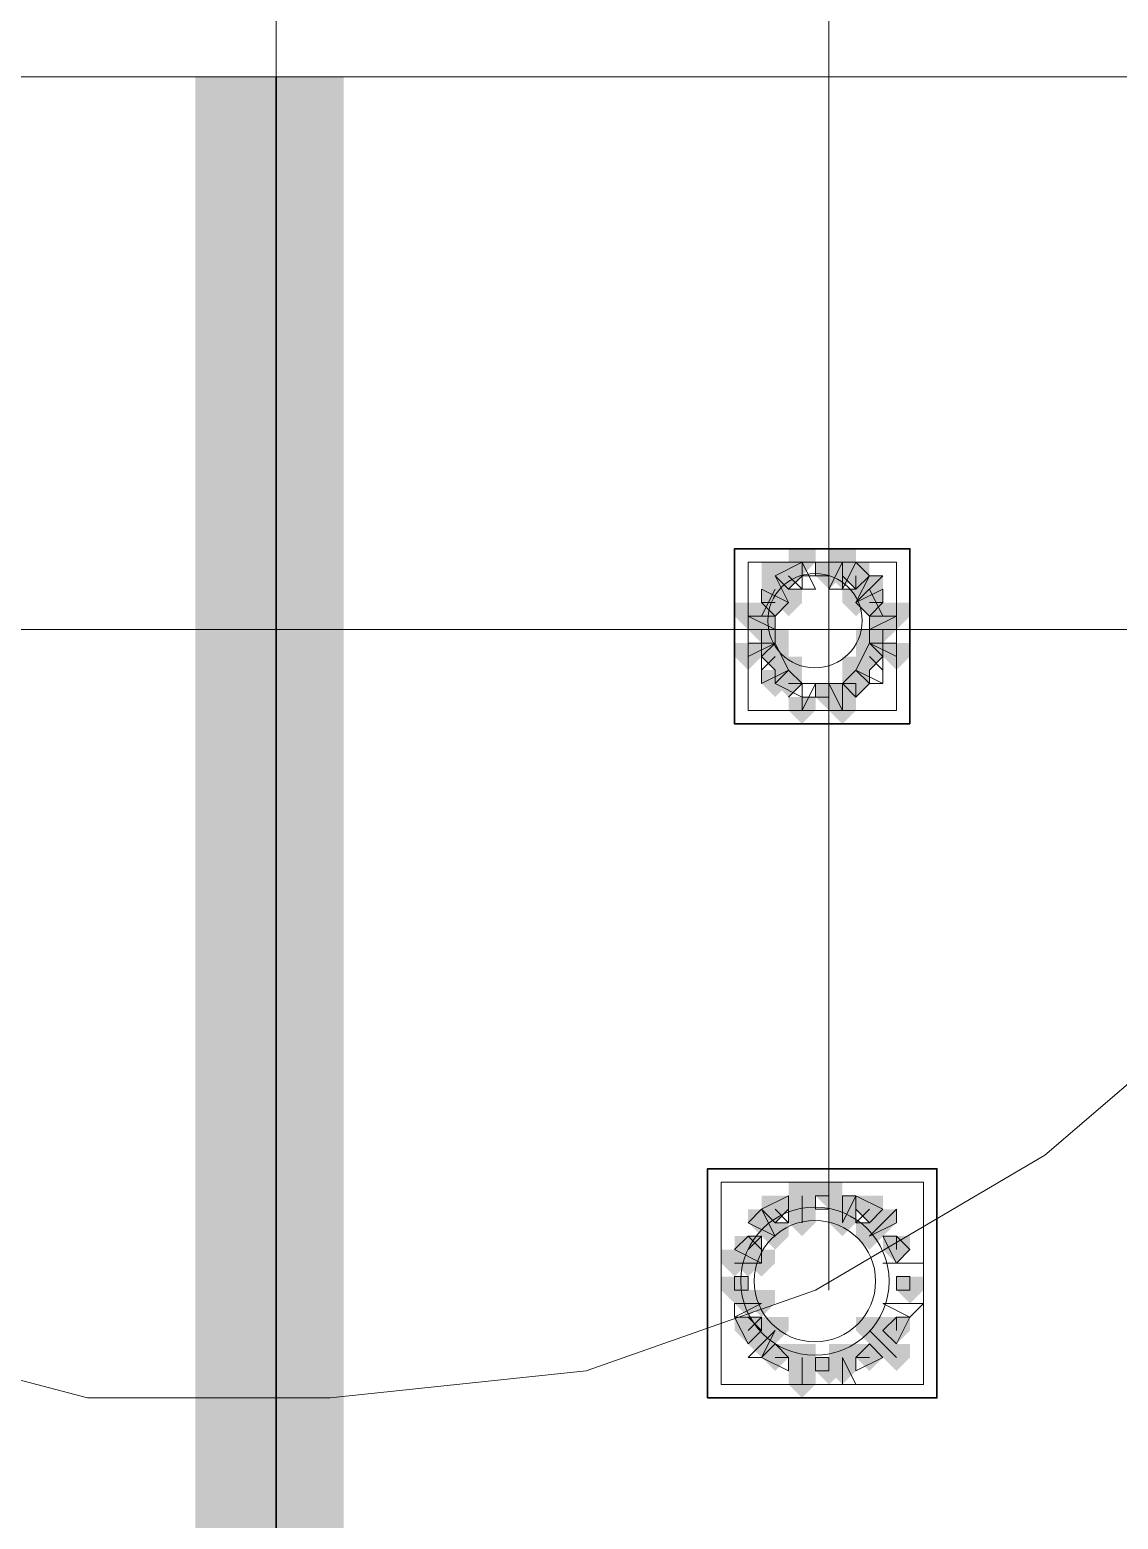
# Model space of a CAD drawing. Header units: millimetres. Extents: x 2315 to 4619, y 1334 to 1897.
# Drawn here: x 3806.93 to 3811.87, y 1548.17 to 1554.92 of the extents above; entities that cross this region are included whole.
import ezdxf

# ---------------------------------------------------------------- set-up
doc = ezdxf.new("R2010")
doc.units = ezdxf.units.MM
for name, color, linetype, true_color in [('PDF_10', 7, 'Continuous', 0x00b85c), ('PDF_AXIS', 7, 'Continuous', 0x00b85c), ('PDF_柱构件', 7, 'Continuous', 0x00b85c), ('PDF_转运站初步方案', 7, 'Continuous', 0x00b85c)]:
    doc.layers.add(name, color=color, linetype=linetype, true_color=true_color)
doc.layers.add('PDF_中心线层', color=1, linetype='Continuous')
doc.layers.add('PDF_粗实线层', color=7, linetype='Continuous')

msp = doc.modelspace()

# ---------------------------------------------------------------- hatches: boundary and pattern name
at = {"layer": 'PDF_10', "transparency": 33554559}
for points in [[(3810.3722, 1552.5076), (3810.3111, 1552.5076), (3810.3111, 1552.4466), (3810.3722, 1552.3855), (3810.4333, 1552.4466), (3810.4333, 1552.5076)], [(3810.3722, 1552.5076), (3810.3111, 1552.5076), (3810.3111, 1552.4466), (3810.3722, 1552.3855), (3810.4333, 1552.4466), (3810.4333, 1552.5076)], [(3810.5554, 1552.5076), (3810.4943, 1552.5076), (3810.4943, 1552.4466), (3810.5554, 1552.3855), (3810.6165, 1552.4466), (3810.6165, 1552.5076)], [(3810.5554, 1552.5076), (3810.4943, 1552.5076), (3810.4943, 1552.4466), (3810.5554, 1552.3855), (3810.6165, 1552.4466), (3810.6165, 1552.5076)], [(3810.6776, 1552.5076), (3810.6165, 1552.5076), (3810.6165, 1552.4466), (3810.6776, 1552.3855), (3810.7387, 1552.4466), (3810.7387, 1552.5076)], [(3810.6776, 1552.5076), (3810.6165, 1552.5076), (3810.6165, 1552.4466), (3810.6776, 1552.3855), (3810.7387, 1552.4466), (3810.7387, 1552.5076)], [(3810.3111, 1552.3855), (3810.25, 1552.3855), (3810.25, 1552.3244), (3810.3111, 1552.2633), (3810.3722, 1552.3244), (3810.3722, 1552.3855)], [(3810.3111, 1552.3855), (3810.25, 1552.3855), (3810.25, 1552.3244), (3810.3111, 1552.2633), (3810.3722, 1552.3244), (3810.3722, 1552.3855)], [(3810.7387, 1552.3855), (3810.6776, 1552.3855), (3810.6776, 1552.3244), (3810.7387, 1552.2633), (3810.7997, 1552.3244), (3810.7997, 1552.3855)], [(3810.7387, 1552.3855), (3810.6776, 1552.3855), (3810.6776, 1552.3244), (3810.7387, 1552.2633), (3810.7997, 1552.3244), (3810.7997, 1552.3855)], [(3810.25, 1552.2633), (3810.1889, 1552.2633), (3810.1889, 1552.2022), (3810.25, 1552.1412), (3810.3111, 1552.2022), (3810.3111, 1552.2633)], [(3810.25, 1552.2633), (3810.1889, 1552.2633), (3810.1889, 1552.2022), (3810.25, 1552.1412), (3810.3111, 1552.2022), (3810.3111, 1552.2633)], [(3810.25, 1552.2633), (3810.1889, 1552.2633), (3810.1889, 1552.2022), (3810.25, 1552.1412), (3810.3111, 1552.2022), (3810.3111, 1552.2633)], [(3810.7997, 1552.2633), (3810.7387, 1552.2633), (3810.7387, 1552.2022), (3810.7997, 1552.1412), (3810.8608, 1552.2022), (3810.8608, 1552.2633)], [(3810.7997, 1552.2633), (3810.7387, 1552.2633), (3810.7387, 1552.2022), (3810.7997, 1552.1412), (3810.8608, 1552.2022), (3810.8608, 1552.2633)], [(3810.7997, 1552.2633), (3810.7387, 1552.2633), (3810.7387, 1552.2022), (3810.7997, 1552.1412), (3810.8608, 1552.2022), (3810.8608, 1552.2633)], [(3810.3111, 1552.1412), (3810.25, 1552.1412), (3810.25, 1552.0801), (3810.3111, 1552.019), (3810.3722, 1552.0801), (3810.3722, 1552.1412)], [(3810.3111, 1552.1412), (3810.25, 1552.1412), (3810.25, 1552.0801), (3810.3111, 1552.019), (3810.3722, 1552.0801), (3810.3722, 1552.1412)], [(3810.7387, 1552.1412), (3810.6776, 1552.1412), (3810.6776, 1552.0801), (3810.7387, 1552.019), (3810.7997, 1552.0801), (3810.7997, 1552.1412)], [(3810.7387, 1552.1412), (3810.6776, 1552.1412), (3810.6776, 1552.0801), (3810.7387, 1552.019), (3810.7997, 1552.0801), (3810.7997, 1552.1412)], [(3810.3722, 1552.019), (3810.3111, 1552.019), (3810.3111, 1551.9579), (3810.3722, 1551.8968), (3810.4333, 1551.9579), (3810.4333, 1552.019)], [(3810.3722, 1552.019), (3810.3111, 1552.019), (3810.3111, 1551.9579), (3810.3722, 1551.8968), (3810.4333, 1551.9579), (3810.4333, 1552.019)], [(3810.6776, 1552.019), (3810.6165, 1552.019), (3810.6165, 1551.9579), (3810.6776, 1551.8968), (3810.7387, 1551.9579), (3810.7387, 1552.019)], [(3810.6776, 1552.019), (3810.6165, 1552.019), (3810.6165, 1551.9579), (3810.6776, 1551.8968), (3810.7387, 1551.9579), (3810.7387, 1552.019)], [(3810.5554, 1551.9579), (3810.4943, 1551.9579), (3810.4943, 1551.8968), (3810.5554, 1551.8357), (3810.6165, 1551.8968), (3810.6165, 1551.9579)], [(3810.5554, 1551.9579), (3810.4943, 1551.9579), (3810.4943, 1551.8968), (3810.5554, 1551.8357), (3810.6165, 1551.8968), (3810.6165, 1551.9579)], [(3810.5554, 1549.6979), (3810.4943, 1549.6979), (3810.4943, 1549.6368), (3810.5554, 1549.5757), (3810.6165, 1549.6368), (3810.6165, 1549.6979)], [(3810.5554, 1549.6979), (3810.4943, 1549.6979), (3810.4943, 1549.6368), (3810.5554, 1549.5757), (3810.6165, 1549.6368), (3810.6165, 1549.6979)], [(3810.3111, 1549.6368), (3810.25, 1549.6368), (3810.25, 1549.5757), (3810.3111, 1549.5147), (3810.3722, 1549.5757), (3810.3722, 1549.6368)], [(3810.3111, 1549.6368), (3810.25, 1549.6368), (3810.25, 1549.5757), (3810.3111, 1549.5147), (3810.3722, 1549.5757), (3810.3722, 1549.6368)], [(3810.7387, 1549.6368), (3810.6776, 1549.6368), (3810.6776, 1549.5757), (3810.7387, 1549.5147), (3810.7997, 1549.5757), (3810.7997, 1549.6368)], [(3810.7387, 1549.6368), (3810.6776, 1549.6368), (3810.6776, 1549.5757), (3810.7387, 1549.5147), (3810.7997, 1549.5757), (3810.7997, 1549.6368)], [(3810.1889, 1549.4536), (3810.1279, 1549.4536), (3810.1279, 1549.3925), (3810.1889, 1549.3314), (3810.25, 1549.3925), (3810.25, 1549.4536)], [(3810.1889, 1549.4536), (3810.1279, 1549.4536), (3810.1279, 1549.3925), (3810.1889, 1549.3314), (3810.25, 1549.3925), (3810.25, 1549.4536)], [(3810.8608, 1549.4536), (3810.7997, 1549.4536), (3810.7997, 1549.3925), (3810.8608, 1549.3314), (3810.9219, 1549.3925), (3810.9219, 1549.4536)], [(3810.8608, 1549.4536), (3810.7997, 1549.4536), (3810.7997, 1549.3925), (3810.8608, 1549.3314), (3810.9219, 1549.3925), (3810.9219, 1549.4536)], [(3810.1279, 1549.2703), (3810.0668, 1549.2703), (3810.0668, 1549.2093), (3810.1279, 1549.1482), (3810.1889, 1549.2093), (3810.1889, 1549.2703)], [(3810.1279, 1549.2703), (3810.0668, 1549.2703), (3810.0668, 1549.2093), (3810.1279, 1549.1482), (3810.1889, 1549.2093), (3810.1889, 1549.2703)], [(3810.9219, 1549.2703), (3810.8608, 1549.2703), (3810.8608, 1549.2093), (3810.9219, 1549.1482), (3810.983, 1549.2093), (3810.983, 1549.2703)], [(3810.9219, 1549.2703), (3810.8608, 1549.2703), (3810.8608, 1549.2093), (3810.9219, 1549.1482), (3810.983, 1549.2093), (3810.983, 1549.2703)], [(3810.1889, 1549.0871), (3810.1279, 1549.0871), (3810.1279, 1549.026), (3810.1889, 1548.9649), (3810.25, 1549.026), (3810.25, 1549.0871)], [(3810.1889, 1549.0871), (3810.1279, 1549.0871), (3810.1279, 1549.026), (3810.1889, 1548.9649), (3810.25, 1549.026), (3810.25, 1549.0871)], [(3810.8608, 1549.0871), (3810.7997, 1549.0871), (3810.7997, 1549.026), (3810.8608, 1548.9649), (3810.9219, 1549.026), (3810.9219, 1549.0871)], [(3810.8608, 1549.0871), (3810.7997, 1549.0871), (3810.7997, 1549.026), (3810.8608, 1548.9649), (3810.9219, 1549.026), (3810.9219, 1549.0871)], [(3810.3111, 1548.9649), (3810.25, 1548.9649), (3810.25, 1548.9039), (3810.3111, 1548.8428), (3810.3722, 1548.9039), (3810.3722, 1548.9649)], [(3810.3111, 1548.9649), (3810.25, 1548.9649), (3810.25, 1548.9039), (3810.3111, 1548.8428), (3810.3722, 1548.9039), (3810.3722, 1548.9649)], [(3810.7387, 1548.9649), (3810.6776, 1548.9649), (3810.6776, 1548.9039), (3810.7387, 1548.8428), (3810.7997, 1548.9039), (3810.7997, 1548.9649)], [(3810.7387, 1548.9649), (3810.6776, 1548.9649), (3810.6776, 1548.9039), (3810.7387, 1548.8428), (3810.7997, 1548.9039), (3810.7997, 1548.9649)], [(3810.5554, 1548.9039), (3810.4943, 1548.9039), (3810.4943, 1548.8428), (3810.5554, 1548.7817), (3810.6165, 1548.8428), (3810.6165, 1548.9039)], [(3810.5554, 1548.9039), (3810.4943, 1548.9039), (3810.4943, 1548.8428), (3810.5554, 1548.7817), (3810.6165, 1548.8428), (3810.6165, 1548.9039)]]:
    msp.add_hatch(color=6, dxfattribs=at).paths.add_polyline_path(points)
at = {"layer": 'PDF_柱构件', "transparency": 33554559}
for points in [[(3810.4333, 1552.5687), (3810.3722, 1552.5687), (3810.3722, 1552.5076), (3810.4333, 1552.4466), (3810.4943, 1552.5076), (3810.4943, 1552.5687)], [(3810.6165, 1552.5687), (3810.5554, 1552.5687), (3810.5554, 1552.5076), (3810.6165, 1552.4466), (3810.6776, 1552.5076), (3810.6776, 1552.5687)], [(3810.3111, 1552.5076), (3810.25, 1552.5076), (3810.25, 1552.4466), (3810.3111, 1552.3855), (3810.3722, 1552.4466), (3810.3722, 1552.5076)], [(3810.3111, 1552.4466), (3810.25, 1552.4466), (3810.25, 1552.3855), (3810.3111, 1552.3244), (3810.3722, 1552.3855), (3810.3722, 1552.4466)], [(3810.6165, 1552.5076), (3810.5554, 1552.5076), (3810.5554, 1552.4466), (3810.6165, 1552.3855), (3810.6776, 1552.4466), (3810.6776, 1552.5076)], [(3810.7387, 1552.4466), (3810.6776, 1552.4466), (3810.6776, 1552.3855), (3810.7387, 1552.3244), (3810.7997, 1552.3855), (3810.7997, 1552.4466)], [(3810.3722, 1552.3855), (3810.3111, 1552.3855), (3810.3111, 1552.3244), (3810.3722, 1552.2633), (3810.4333, 1552.3244), (3810.4333, 1552.3855)], [(3810.6776, 1552.3855), (3810.6165, 1552.3855), (3810.6165, 1552.3244), (3810.6776, 1552.2633), (3810.7387, 1552.3244), (3810.7387, 1552.3855)], [(3810.1889, 1552.3244), (3810.1279, 1552.3244), (3810.1279, 1552.2633), (3810.1889, 1552.2022), (3810.25, 1552.2633), (3810.25, 1552.3244)], [(3810.25, 1552.3244), (3810.1889, 1552.3244), (3810.1889, 1552.2633), (3810.25, 1552.2022), (3810.3111, 1552.2633), (3810.3111, 1552.3244)], [(3810.7997, 1552.3244), (3810.7387, 1552.3244), (3810.7387, 1552.2633), (3810.7997, 1552.2022), (3810.8608, 1552.2633), (3810.8608, 1552.3244)], [(3810.8608, 1552.3244), (3810.7997, 1552.3244), (3810.7997, 1552.2633), (3810.8608, 1552.2022), (3810.9219, 1552.2633), (3810.9219, 1552.3244)], [(3810.3111, 1552.2022), (3810.25, 1552.2022), (3810.25, 1552.1412), (3810.3111, 1552.0801), (3810.3722, 1552.1412), (3810.3722, 1552.2022)], [(3810.7387, 1552.2022), (3810.6776, 1552.2022), (3810.6776, 1552.1412), (3810.7387, 1552.0801), (3810.7997, 1552.1412), (3810.7997, 1552.2022)], [(3810.1889, 1552.1412), (3810.1279, 1552.1412), (3810.1279, 1552.0801), (3810.1889, 1552.019), (3810.25, 1552.0801), (3810.25, 1552.1412)], [(3810.8608, 1552.1412), (3810.7997, 1552.1412), (3810.7997, 1552.0801), (3810.8608, 1552.019), (3810.9219, 1552.0801), (3810.9219, 1552.1412)], [(3810.3722, 1552.0801), (3810.3111, 1552.0801), (3810.3111, 1552.019), (3810.3722, 1551.9579), (3810.4333, 1552.019), (3810.4333, 1552.0801)], [(3810.6776, 1552.0801), (3810.6165, 1552.0801), (3810.6165, 1552.019), (3810.6776, 1551.9579), (3810.7387, 1552.019), (3810.7387, 1552.0801)], [(3810.3111, 1552.019), (3810.25, 1552.019), (3810.25, 1551.9579), (3810.3111, 1551.8968), (3810.3722, 1551.9579), (3810.3722, 1552.019)], [(3810.6165, 1551.9579), (3810.5554, 1551.9579), (3810.5554, 1551.8968), (3810.6165, 1551.8357), (3810.6776, 1551.8968), (3810.6776, 1551.9579)], [(3810.4333, 1551.8968), (3810.3722, 1551.8968), (3810.3722, 1551.8357), (3810.4333, 1551.7747), (3810.4943, 1551.8357), (3810.4943, 1551.8968)], [(3810.6165, 1551.8968), (3810.5554, 1551.8968), (3810.5554, 1551.8357), (3810.6165, 1551.7747), (3810.6776, 1551.8357), (3810.6776, 1551.8968)], [(3810.4333, 1549.6979), (3810.3722, 1549.6979), (3810.3722, 1549.6368), (3810.4333, 1549.5757), (3810.4943, 1549.6368), (3810.4943, 1549.6979)], [(3810.4333, 1549.6368), (3810.3722, 1549.6368), (3810.3722, 1549.5757), (3810.4333, 1549.5147), (3810.4943, 1549.5757), (3810.4943, 1549.6368)], [(3810.6165, 1549.6368), (3810.5554, 1549.6368), (3810.5554, 1549.5757), (3810.6165, 1549.5147), (3810.6776, 1549.5757), (3810.6776, 1549.6368)], [(3810.25, 1549.5757), (3810.1889, 1549.5757), (3810.1889, 1549.5147), (3810.25, 1549.4536), (3810.3111, 1549.5147), (3810.3111, 1549.5757)], [(3810.4333, 1549.5757), (3810.3722, 1549.5757), (3810.3722, 1549.5147), (3810.4333, 1549.4536), (3810.4943, 1549.5147), (3810.4943, 1549.5757)], [(3810.6165, 1549.5757), (3810.5554, 1549.5757), (3810.5554, 1549.5147), (3810.6165, 1549.4536), (3810.6776, 1549.5147), (3810.6776, 1549.5757)], [(3810.7997, 1549.5757), (3810.7387, 1549.5757), (3810.7387, 1549.5147), (3810.7997, 1549.4536), (3810.8608, 1549.5147), (3810.8608, 1549.5757)], [(3810.3111, 1549.5147), (3810.25, 1549.5147), (3810.25, 1549.4536), (3810.3111, 1549.3925), (3810.3722, 1549.4536), (3810.3722, 1549.5147)], [(3810.7387, 1549.5147), (3810.6776, 1549.5147), (3810.6776, 1549.4536), (3810.7387, 1549.3925), (3810.7997, 1549.4536), (3810.7997, 1549.5147)], [(3810.1279, 1549.3925), (3810.0668, 1549.3925), (3810.0668, 1549.3314), (3810.1279, 1549.2703), (3810.1889, 1549.3314), (3810.1889, 1549.3925)], [(3810.1889, 1549.3925), (3810.1279, 1549.3925), (3810.1279, 1549.3314), (3810.1889, 1549.2703), (3810.25, 1549.3314), (3810.25, 1549.3925)], [(3810.25, 1549.3925), (3810.1889, 1549.3925), (3810.1889, 1549.3314), (3810.25, 1549.2703), (3810.3111, 1549.3314), (3810.3111, 1549.3925)], [(3810.1889, 1549.2093), (3810.1279, 1549.2093), (3810.1279, 1549.1482), (3810.1889, 1549.0871), (3810.25, 1549.1482), (3810.25, 1549.2093)], [(3810.25, 1549.2093), (3810.1889, 1549.2093), (3810.1889, 1549.1482), (3810.25, 1549.0871), (3810.3111, 1549.1482), (3810.3111, 1549.2093)], [(3810.3111, 1549.0871), (3810.25, 1549.0871), (3810.25, 1549.026), (3810.3111, 1548.9649), (3810.3722, 1549.026), (3810.3722, 1549.0871)], [(3810.7387, 1549.0871), (3810.6776, 1549.0871), (3810.6776, 1549.026), (3810.7387, 1548.9649), (3810.7997, 1549.026), (3810.7997, 1549.0871)], [(3810.25, 1549.026), (3810.1889, 1549.026), (3810.1889, 1548.9649), (3810.25, 1548.9039), (3810.3111, 1548.9649), (3810.3111, 1549.026)], [(3810.7997, 1549.026), (3810.7387, 1549.026), (3810.7387, 1548.9649), (3810.7997, 1548.9039), (3810.8608, 1548.9649), (3810.8608, 1549.026)], [(3810.4333, 1548.9649), (3810.3722, 1548.9649), (3810.3722, 1548.9039), (3810.4333, 1548.8428), (3810.4943, 1548.9039), (3810.4943, 1548.9649)], [(3810.6165, 1548.9649), (3810.5554, 1548.9649), (3810.5554, 1548.9039), (3810.6165, 1548.8428), (3810.6776, 1548.9039), (3810.6776, 1548.9649)], [(3810.8608, 1548.9649), (3810.7997, 1548.9649), (3810.7997, 1548.9039), (3810.8608, 1548.8428), (3810.9219, 1548.9039), (3810.9219, 1548.9649)], [(3810.4333, 1548.9039), (3810.3722, 1548.9039), (3810.3722, 1548.8428), (3810.4333, 1548.7817), (3810.4943, 1548.8428), (3810.4943, 1548.9039)], [(3810.6165, 1548.9039), (3810.5554, 1548.9039), (3810.5554, 1548.8428), (3810.6165, 1548.7817), (3810.6776, 1548.8428), (3810.6776, 1548.9039)], [(3810.4333, 1548.8428), (3810.3722, 1548.8428), (3810.3722, 1548.7817), (3810.4333, 1548.7206), (3810.4943, 1548.7817), (3810.4943, 1548.8428)]]:
    msp.add_hatch(color=6, dxfattribs=at).paths.add_polyline_path(points)
at = {"layer": 'PDF_粗实线层', "transparency": 33554559}
msp.add_hatch(color=256, dxfattribs=at).paths.add_polyline_path([(3808.3565, 1554.7066), (3807.6846, 1554.7066), (3807.6846, 1541.6963), (3808.3565, 1541.6963)])
at = {"layer": 'PDF_转运站初步方案', "transparency": 33554559}
for points in [[(3810.3722, 1552.5076), (3810.3111, 1552.5076), (3810.3111, 1552.4466), (3810.3722, 1552.3855), (3810.4333, 1552.4466), (3810.4333, 1552.5076)], [(3810.3722, 1552.5076), (3810.3111, 1552.5076), (3810.3111, 1552.4466), (3810.3722, 1552.3855), (3810.4333, 1552.4466), (3810.4333, 1552.5076)], [(3810.5554, 1552.5076), (3810.4943, 1552.5076), (3810.4943, 1552.4466), (3810.5554, 1552.3855), (3810.6165, 1552.4466), (3810.6165, 1552.5076)], [(3810.5554, 1552.5076), (3810.4943, 1552.5076), (3810.4943, 1552.4466), (3810.5554, 1552.3855), (3810.6165, 1552.4466), (3810.6165, 1552.5076)], [(3810.6776, 1552.5076), (3810.6165, 1552.5076), (3810.6165, 1552.4466), (3810.6776, 1552.3855), (3810.7387, 1552.4466), (3810.7387, 1552.5076)], [(3810.6776, 1552.5076), (3810.6165, 1552.5076), (3810.6165, 1552.4466), (3810.6776, 1552.3855), (3810.7387, 1552.4466), (3810.7387, 1552.5076)], [(3810.3111, 1552.3855), (3810.25, 1552.3855), (3810.25, 1552.3244), (3810.3111, 1552.2633), (3810.3722, 1552.3244), (3810.3722, 1552.3855)], [(3810.3111, 1552.3855), (3810.25, 1552.3855), (3810.25, 1552.3244), (3810.3111, 1552.2633), (3810.3722, 1552.3244), (3810.3722, 1552.3855)], [(3810.7387, 1552.3855), (3810.6776, 1552.3855), (3810.6776, 1552.3244), (3810.7387, 1552.2633), (3810.7997, 1552.3244), (3810.7997, 1552.3855)], [(3810.7387, 1552.3855), (3810.6776, 1552.3855), (3810.6776, 1552.3244), (3810.7387, 1552.2633), (3810.7997, 1552.3244), (3810.7997, 1552.3855)], [(3810.25, 1552.2633), (3810.1889, 1552.2633), (3810.1889, 1552.2022), (3810.25, 1552.1412), (3810.3111, 1552.2022), (3810.3111, 1552.2633)], [(3810.25, 1552.2633), (3810.1889, 1552.2633), (3810.1889, 1552.2022), (3810.25, 1552.1412), (3810.3111, 1552.2022), (3810.3111, 1552.2633)], [(3810.7997, 1552.2633), (3810.7387, 1552.2633), (3810.7387, 1552.2022), (3810.7997, 1552.1412), (3810.8608, 1552.2022), (3810.8608, 1552.2633)], [(3810.7997, 1552.2633), (3810.7387, 1552.2633), (3810.7387, 1552.2022), (3810.7997, 1552.1412), (3810.8608, 1552.2022), (3810.8608, 1552.2633)], [(3810.3111, 1552.1412), (3810.25, 1552.1412), (3810.25, 1552.0801), (3810.3111, 1552.019), (3810.3722, 1552.0801), (3810.3722, 1552.1412)], [(3810.3111, 1552.1412), (3810.25, 1552.1412), (3810.25, 1552.0801), (3810.3111, 1552.019), (3810.3722, 1552.0801), (3810.3722, 1552.1412)], [(3810.7387, 1552.1412), (3810.6776, 1552.1412), (3810.6776, 1552.0801), (3810.7387, 1552.019), (3810.7997, 1552.0801), (3810.7997, 1552.1412)], [(3810.7387, 1552.1412), (3810.6776, 1552.1412), (3810.6776, 1552.0801), (3810.7387, 1552.019), (3810.7997, 1552.0801), (3810.7997, 1552.1412)], [(3810.3722, 1552.019), (3810.3111, 1552.019), (3810.3111, 1551.9579), (3810.3722, 1551.8968), (3810.4333, 1551.9579), (3810.4333, 1552.019)], [(3810.3722, 1552.019), (3810.3111, 1552.019), (3810.3111, 1551.9579), (3810.3722, 1551.8968), (3810.4333, 1551.9579), (3810.4333, 1552.019)], [(3810.6776, 1552.019), (3810.6165, 1552.019), (3810.6165, 1551.9579), (3810.6776, 1551.8968), (3810.7387, 1551.9579), (3810.7387, 1552.019)], [(3810.6776, 1552.019), (3810.6165, 1552.019), (3810.6165, 1551.9579), (3810.6776, 1551.8968), (3810.7387, 1551.9579), (3810.7387, 1552.019)], [(3810.5554, 1551.9579), (3810.4943, 1551.9579), (3810.4943, 1551.8968), (3810.5554, 1551.8357), (3810.6165, 1551.8968), (3810.6165, 1551.9579)], [(3810.5554, 1551.9579), (3810.4943, 1551.9579), (3810.4943, 1551.8968), (3810.5554, 1551.8357), (3810.6165, 1551.8968), (3810.6165, 1551.9579)], [(3810.5554, 1549.6979), (3810.4943, 1549.6979), (3810.4943, 1549.6368), (3810.5554, 1549.5757), (3810.6165, 1549.6368), (3810.6165, 1549.6979)], [(3810.5554, 1549.6979), (3810.4943, 1549.6979), (3810.4943, 1549.6368), (3810.5554, 1549.5757), (3810.6165, 1549.6368), (3810.6165, 1549.6979)], [(3810.3111, 1549.6368), (3810.25, 1549.6368), (3810.25, 1549.5757), (3810.3111, 1549.5147), (3810.3722, 1549.5757), (3810.3722, 1549.6368)], [(3810.3111, 1549.6368), (3810.25, 1549.6368), (3810.25, 1549.5757), (3810.3111, 1549.5147), (3810.3722, 1549.5757), (3810.3722, 1549.6368)], [(3810.7387, 1549.6368), (3810.6776, 1549.6368), (3810.6776, 1549.5757), (3810.7387, 1549.5147), (3810.7997, 1549.5757), (3810.7997, 1549.6368)], [(3810.7387, 1549.6368), (3810.6776, 1549.6368), (3810.6776, 1549.5757), (3810.7387, 1549.5147), (3810.7997, 1549.5757), (3810.7997, 1549.6368)], [(3810.1889, 1549.4536), (3810.1279, 1549.4536), (3810.1279, 1549.3925), (3810.1889, 1549.3314), (3810.25, 1549.3925), (3810.25, 1549.4536)], [(3810.1889, 1549.4536), (3810.1279, 1549.4536), (3810.1279, 1549.3925), (3810.1889, 1549.3314), (3810.25, 1549.3925), (3810.25, 1549.4536)], [(3810.8608, 1549.4536), (3810.7997, 1549.4536), (3810.7997, 1549.3925), (3810.8608, 1549.3314), (3810.9219, 1549.3925), (3810.9219, 1549.4536)], [(3810.8608, 1549.4536), (3810.7997, 1549.4536), (3810.7997, 1549.3925), (3810.8608, 1549.3314), (3810.9219, 1549.3925), (3810.9219, 1549.4536)], [(3810.1279, 1549.2703), (3810.0668, 1549.2703), (3810.0668, 1549.2093), (3810.1279, 1549.1482), (3810.1889, 1549.2093), (3810.1889, 1549.2703)], [(3810.1279, 1549.2703), (3810.0668, 1549.2703), (3810.0668, 1549.2093), (3810.1279, 1549.1482), (3810.1889, 1549.2093), (3810.1889, 1549.2703)], [(3810.9219, 1549.2703), (3810.8608, 1549.2703), (3810.8608, 1549.2093), (3810.9219, 1549.1482), (3810.983, 1549.2093), (3810.983, 1549.2703)], [(3810.9219, 1549.2703), (3810.8608, 1549.2703), (3810.8608, 1549.2093), (3810.9219, 1549.1482), (3810.983, 1549.2093), (3810.983, 1549.2703)], [(3810.1889, 1549.0871), (3810.1279, 1549.0871), (3810.1279, 1549.026), (3810.1889, 1548.9649), (3810.25, 1549.026), (3810.25, 1549.0871)], [(3810.1889, 1549.0871), (3810.1279, 1549.0871), (3810.1279, 1549.026), (3810.1889, 1548.9649), (3810.25, 1549.026), (3810.25, 1549.0871)], [(3810.8608, 1549.0871), (3810.7997, 1549.0871), (3810.7997, 1549.026), (3810.8608, 1548.9649), (3810.9219, 1549.026), (3810.9219, 1549.0871)], [(3810.8608, 1549.0871), (3810.7997, 1549.0871), (3810.7997, 1549.026), (3810.8608, 1548.9649), (3810.9219, 1549.026), (3810.9219, 1549.0871)], [(3810.3111, 1548.9649), (3810.25, 1548.9649), (3810.25, 1548.9039), (3810.3111, 1548.8428), (3810.3722, 1548.9039), (3810.3722, 1548.9649)], [(3810.3111, 1548.9649), (3810.25, 1548.9649), (3810.25, 1548.9039), (3810.3111, 1548.8428), (3810.3722, 1548.9039), (3810.3722, 1548.9649)], [(3810.7387, 1548.9649), (3810.6776, 1548.9649), (3810.6776, 1548.9039), (3810.7387, 1548.8428), (3810.7997, 1548.9039), (3810.7997, 1548.9649)], [(3810.7387, 1548.9649), (3810.6776, 1548.9649), (3810.6776, 1548.9039), (3810.7387, 1548.8428), (3810.7997, 1548.9039), (3810.7997, 1548.9649)], [(3810.5554, 1548.9039), (3810.4943, 1548.9039), (3810.4943, 1548.8428), (3810.5554, 1548.7817), (3810.6165, 1548.8428), (3810.6165, 1548.9039)], [(3810.5554, 1548.9039), (3810.4943, 1548.9039), (3810.4943, 1548.8428), (3810.5554, 1548.7817), (3810.6165, 1548.8428), (3810.6165, 1548.9039)]]:
    msp.add_hatch(color=6, dxfattribs=at).paths.add_polyline_path(points)

# ---------------------------------------------------------------- linework, layer by layer
at = {"layer": 'PDF_10', "color": 6, "lineweight": 18}
for points in [[(3810.3722, 1552.3855), (3810.4333, 1552.4466)], [(3810.4333, 1552.3855), (3810.3722, 1552.4466)], [(3810.4943, 1552.4466), (3810.5554, 1552.4466), (3810.5554, 1552.5076)], [(3810.6165, 1552.4466), (3810.6776, 1552.3855), (3810.6776, 1552.4466)], [(3810.25, 1552.2633), (3810.3111, 1552.3855)], [(3810.7387, 1552.3855), (3810.7997, 1552.2633)], [(3810.3111, 1552.3244), (3810.25, 1552.3244)], [(3810.7387, 1552.3244), (3810.7997, 1552.3244)], [(3810.25, 1552.1412), (3810.25, 1552.2022)], [(3810.7997, 1552.2022), (3810.7997, 1552.1412)], [(3810.3111, 1552.019), (3810.25, 1552.0801)], [(3810.3111, 1552.0801), (3810.25, 1552.019)], [(3810.7997, 1552.0801), (3810.7387, 1552.019)], [(3810.7387, 1552.0801), (3810.7997, 1552.019)], [(3810.3722, 1551.8968), (3810.4333, 1551.9579), (3810.3722, 1551.9579)], [(3810.5554, 1551.9579), (3810.5554, 1551.8968), (3810.4943, 1551.8968)], [(3810.6776, 1551.8968), (3810.6776, 1551.9579), (3810.6165, 1551.9579)], [(3810.5554, 1549.5757), (3810.5554, 1549.6368), (3810.4943, 1549.6368)], [(3810.3722, 1549.5757), (3810.3111, 1549.5147)], [(3810.3722, 1549.5147), (3810.3111, 1549.5757)], [(3810.7387, 1549.5147), (3810.6776, 1549.5757)], [(3810.6776, 1549.5147), (3810.7387, 1549.5757)], [(3810.25, 1549.4536), (3810.1889, 1549.3925)], [(3810.25, 1549.3925), (3810.1889, 1549.4536)], [(3810.8608, 1549.4536), (3810.8608, 1549.3925), (3810.8608, 1549.4536)], [(3810.1279, 1549.2703), (3810.1279, 1549.2093), (3810.1889, 1549.2093)], [(3810.8608, 1549.2093), (3810.9219, 1549.2093), (3810.9219, 1549.2703)], [(3810.1889, 1549.0871), (3810.25, 1549.026)], [(3810.25, 1549.0871), (3810.1889, 1549.026)], [(3810.8608, 1549.026), (3810.8608, 1549.0871), (3810.8608, 1549.026)], [(3810.3111, 1548.9039), (3810.3722, 1548.9039), (3810.3111, 1548.9039)], [(3810.4943, 1548.8428), (3810.5554, 1548.8428), (3810.5554, 1548.9039)], [(3810.7387, 1548.9039), (3810.6776, 1548.9039), (3810.7387, 1548.9039)]]:
    msp.add_lwpolyline(points, dxfattribs=at)
at = {"layer": 'PDF_AXIS', "color": 6, "lineweight": 18}
for points in [[(3810.8608, 1551.8357), (3810.8608, 1552.5076), (3810.1889, 1552.5076), (3810.1889, 1551.8357)], [(3810.0668, 1548.7817), (3810.0668, 1549.6979), (3810.983, 1549.6979), (3810.983, 1548.7817)]]:
    msp.add_lwpolyline(points, close=True, dxfattribs=at)
at = {"layer": 'PDF_中心线层', "color": 6, "lineweight": 18}
msp.add_lwpolyline([(3808.0511, 1560.6925), (3808.0511, 1548.6595)], close=True, dxfattribs=at)
for points in [[(3810.5554, 1549.2093), (3810.5554, 1560.1428)], [(3814.037, 1554.7066), (3802.0041, 1554.7066), (3814.037, 1554.7066)], [(3814.037, 1554.7066), (3813.9149, 1553.546), (3813.6095, 1552.4466), (3813.0597, 1551.4693), (3812.3879, 1550.553), (3811.5327, 1549.8201), (3810.4943, 1549.2093), (3809.456, 1548.8428), (3808.2954, 1548.7206), (3807.196, 1548.7206), (3806.0354, 1549.026), (3805.0581, 1549.5147), (3804.997, 1549.5147)], [(3802.5538, 1552.2022), (3813.4873, 1552.2022)]]:
    msp.add_lwpolyline(points, dxfattribs=at)
at = {"layer": 'PDF_柱构件', "color": 6, "lineweight": 18}
for points in [[(3810.3722, 1552.3855), (3810.4333, 1552.3855), (3810.4333, 1552.5076), (3810.3111, 1552.4466)], [(3810.3111, 1552.4466), (3810.3722, 1552.3244)], [(3810.4333, 1552.5076), (3810.4333, 1552.3855), (3810.4943, 1552.3855)], [(3810.4943, 1552.4466), (3810.5554, 1552.4466), (3810.5554, 1552.5076), (3810.4943, 1552.5076)], [(3810.6165, 1552.5076), (3810.5554, 1552.3855), (3810.6165, 1552.3855)], [(3810.6165, 1552.3855), (3810.6776, 1552.3855), (3810.7387, 1552.4466), (3810.6776, 1552.5076)], [(3810.7387, 1552.4466), (3810.6776, 1552.3244), (3810.7997, 1552.4466)], [(3810.3111, 1552.2633), (3810.3722, 1552.3244), (3810.25, 1552.3855), (3810.25, 1552.3244)], [(3810.6776, 1552.3244), (3810.7387, 1552.2633), (3810.7997, 1552.3244), (3810.7997, 1552.3855)], [(3810.1889, 1552.2633), (3810.3111, 1552.2022), (3810.3111, 1552.2633)], [(3810.8608, 1552.2633), (3810.7387, 1552.2633), (3810.7387, 1552.2022)], [(3810.3111, 1552.1412), (3810.3111, 1552.2022), (3810.1889, 1552.2022), (3810.1889, 1552.1412)], [(3810.7387, 1552.2022), (3810.7387, 1552.1412), (3810.8608, 1552.1412), (3810.8608, 1552.2022)], [(3810.1889, 1552.0801), (3810.3111, 1552.1412)], [(3810.3722, 1552.019), (3810.3111, 1552.1412), (3810.25, 1552.0801), (3810.25, 1551.9579)], [(3810.7387, 1552.1412), (3810.6776, 1552.019), (3810.7997, 1551.9579), (3810.7997, 1552.0801)], [(3810.8608, 1552.0801), (3810.7387, 1552.1412)], [(3810.3111, 1551.9579), (3810.3722, 1552.019)], [(3810.4333, 1551.9579), (3810.3722, 1552.019), (3810.3111, 1551.9579), (3810.4333, 1551.8968)], [(3810.6776, 1552.019), (3810.6165, 1551.9579), (3810.6776, 1551.8968), (3810.7387, 1551.9579)], [(3810.7997, 1551.9579), (3810.6776, 1552.019), (3810.7387, 1551.9579)], [(3810.4333, 1551.8357), (3810.4943, 1551.9579), (3810.4333, 1551.9579)], [(3810.5554, 1551.9579), (3810.4943, 1551.9579), (3810.4943, 1551.8968), (3810.5554, 1551.8968)], [(3810.6165, 1551.8357), (3810.6165, 1551.9579), (3810.5554, 1551.9579)], [(3810.3722, 1549.5147), (3810.3111, 1549.5147), (3810.25, 1549.5757), (3810.3722, 1549.6368)], [(3810.4333, 1549.6368), (3810.4333, 1549.5147)], [(3810.5554, 1549.5757), (3810.4943, 1549.5757), (3810.4943, 1549.6368), (3810.5554, 1549.6368)], [(3810.6776, 1549.6368), (3810.6165, 1549.5147), (3810.6165, 1549.6368)], [(3810.7387, 1549.5147), (3810.6776, 1549.5147), (3810.6776, 1549.6368), (3810.7997, 1549.5757)], [(3810.25, 1549.5757), (3810.3111, 1549.4536), (3810.1889, 1549.5147)], [(3810.8608, 1549.5147), (3810.7387, 1549.4536), (3810.8608, 1549.5757)], [(3810.25, 1549.4536), (3810.25, 1549.3314), (3810.1279, 1549.3925), (3810.1889, 1549.4536)], [(3810.8608, 1549.3314), (3810.7997, 1549.4536), (3810.8608, 1549.4536), (3810.9219, 1549.3925)], [(3810.1279, 1549.3314), (3810.25, 1549.3314)], [(3810.983, 1549.3314), (3810.8608, 1549.3314), (3810.7997, 1549.3314), (3810.9219, 1549.3314)], [(3810.1889, 1549.2703), (3810.1889, 1549.2093), (3810.1279, 1549.2093), (3810.1279, 1549.2703)], [(3810.8608, 1549.2093), (3810.8608, 1549.2703), (3810.9219, 1549.2703), (3810.9219, 1549.2093)], [(3810.1279, 1549.1482), (3810.25, 1549.1482), (3810.1279, 1549.0871)], [(3810.9219, 1549.0871), (3810.7997, 1549.1482), (3810.8608, 1549.1482), (3810.983, 1549.1482)], [(3810.25, 1549.0871), (3810.25, 1549.026), (3810.1889, 1548.9649), (3810.1279, 1549.0871)], [(3810.7997, 1549.026), (3810.8608, 1549.0871), (3810.9219, 1549.0871), (3810.8608, 1548.9649)], [(3810.1889, 1548.9039), (3810.3111, 1549.026), (3810.25, 1548.9039)], [(3810.8608, 1548.9039), (3810.7387, 1549.026)], [(3810.3111, 1548.9649), (3810.3722, 1548.9039), (3810.3722, 1548.8428), (3810.25, 1548.9039)], [(3810.6776, 1548.9039), (3810.7387, 1548.9649), (3810.7997, 1548.9039), (3810.6776, 1548.8428)], [(3810.4333, 1548.7817), (3810.4333, 1548.9039)], [(3810.4943, 1548.9039), (3810.5554, 1548.9039), (3810.5554, 1548.8428), (3810.4943, 1548.8428)], [(3810.6165, 1548.7817), (3810.6165, 1548.9039), (3810.6776, 1548.7817)]]:
    msp.add_lwpolyline(points, close=True, dxfattribs=at)
for points in [[(3810.4333, 1552.4466), (3810.4943, 1552.4466)], [(3810.25, 1552.0801), (3810.25, 1552.1412)], [(3810.7997, 1552.1412), (3810.7997, 1552.0801)], [(3810.3111, 1551.9579), (3810.3111, 1552.019)], [(3810.7387, 1552.019), (3810.7387, 1551.9579)], [(3810.4943, 1551.8968), (3810.4333, 1551.8968)], [(3810.9219, 1549.3314), (3810.8608, 1549.3314)], [(3810.8608, 1549.1482), (3810.9219, 1549.1482)]]:
    msp.add_lwpolyline(points, dxfattribs=at)
at = {"layer": 'PDF_粗实线层', "lineweight": 35}
msp.add_lwpolyline([(3808.0511, 1541.6963), (3808.0511, 1554.7066)], dxfattribs=at)
at = {"layer": 'PDF_粗实线层', "color": 6, "lineweight": 35}
for points in [[(3810.9219, 1551.7747), (3810.1279, 1551.7747), (3810.1279, 1552.5687), (3810.9219, 1552.5687)], [(3810.0057, 1548.7206), (3810.0057, 1549.759), (3811.0441, 1549.759), (3811.0441, 1548.7206)]]:
    msp.add_lwpolyline(points, close=True, dxfattribs=at)
at = {"layer": 'PDF_转运站初步方案', "color": 6, "lineweight": 18}
for centre, radius in [((3810.4918, 1552.2426), 0.2138), ((3810.4918, 1552.2426), 0.2138), ((3810.4918, 1549.2495), 0.3359), ((3810.4918, 1549.2495), 0.2749)]:
    msp.add_circle(centre, radius, dxfattribs=at)

doc.saveas('drawing.dxf')
